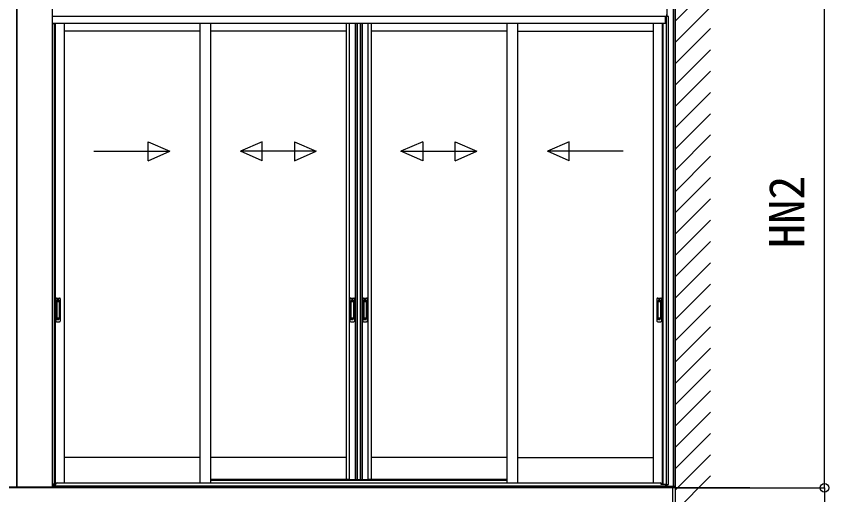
# Model space of a CAD drawing. Units: millimetres, scale not verified. Extents: x -10500 to 10500, y -15600 to 15524.
# Drawn here: x 4249 to 7673, y 8074 to 10090 of the extents above; entities that cross this region are included whole.
import ezdxf
from ezdxf.enums import TextEntityAlignment as Align

# ---------------------------------------------------------------- set-up
doc = ezdxf.new("R2010")
doc.units = ezdxf.units.MM
doc.header["$LTSCALE"] = 80
doc.layers.add('0-4_YKK_A1', color=4, linetype='Continuous')
doc.layers.add('0-5_YKK_D', color=6, linetype='Continuous')
doc.styles.add('ＭＳ ゴシック', font='')
doc.styles.get('ＭＳ ゴシック').set_extended_font_data('MS Gothic')

msp = doc.modelspace()

# ---------------------------------------------------------------- linework, layer by layer
at = {"layer": '0-4_YKK_A1'}
for p, q in [((7025.5, 11517.96), (7025.5, 7402.39)), ((7025.5, 8110.5), (7025.5, 10658.23)), ((6991, 10626.36), (6991, 10089.5)), ((7019.5, 8110.5), (7019.5, 10631.37)), ((4250, 10244.01), (4250, 8107.5)), ((4251.5, 10244.01), (4251.5, 8107.5)), ((4251.9, 10244.22), (4251.9, 8107.5)), ((4401, 10270.51), (4401, 8107.5)), ((7025.5, 10069.25), (7174.5, 10218.25)), ((7025.5, 9979.45), (7174.5, 10128.45)), ((6985, 10089.49), (4401, 10089.49)), ((6985, 10059.5), (6985, 10089.49)), ((6985.5, 10089.5), (6985.5, 10059.5)), ((6989.7, 8116.5), (6989.7, 10089.5)), ((6990.5, 10089.5), (6990.5, 10097.5)), ((4401, 10059.5), (4409.5, 10059.5)), ((6985, 10059.49), (4401, 10059.49)), ((4409.5, 10059.5), (4409.5, 8118.1)), ((5022.5, 10059.49), (5022.5, 8124)), ((5067.5, 10059.49), (5067.5, 8124)), ((5639.5, 10059.49), (5639.5, 8138.49)), ((5652.7, 10059.49), (5652.7, 8138.49)), ((5677.3, 10059.49), (5677.3, 8138.49)), ((5684.5, 10059.49), (5684.5, 8138.49)), ((5686.5, 10059.49), (5686.5, 8138.49)), ((5698.3, 10059.49), (5698.3, 8138.49)), ((5699.5, 10059.49), (5699.5, 8138.49)), ((5706.7, 10059.49), (5706.7, 8138.49)), ((5731.3, 10059.49), (5731.3, 8138.49)), ((5744.5, 10059.49), (5744.5, 8138.49)), ((6316.5, 10059.49), (6316.5, 8124)), ((6361.5, 10059.49), (6361.5, 8124)), ((6933.5, 10059.49), (6933.5, 8124)), ((6971.3, 10059.49), (6971.3, 8120.49)), ((6985.5, 10059.5), (6974.5, 10059.5)), ((7025.5, 9889.64), (7174.5, 10038.64)), ((5022.5, 10027.49), (4450.5, 10027.49)), ((5639.5, 10027.49), (5067.5, 10027.49)), ((6316.5, 10027.49), (5744.5, 10027.49)), ((6361.5, 10027.49), (6933.5, 10027.49)), ((7025.5, 9799.84), (7174.5, 9948.84)), ((7025.5, 9710.04), (7174.5, 9859.04)), ((7025.5, 9620.24), (7174.5, 9769.24)), ((7025.5, 9530.43), (7174.5, 9679.43)), ((7025.5, 9440.63), (7174.5, 9589.63)), ((4804.85, 9481.12), (4804.85, 9561.12)), ((4804.85, 9561.12), (4896.5, 9521.12)), ((5285.15, 9561.12), (5193.5, 9521.12)), ((5285.15, 9481.12), (5285.15, 9561.12)), ((5421.85, 9561.12), (5513.5, 9521.12)), ((5421.85, 9561.12), (5421.85, 9481.12)), ((5962.15, 9561.12), (5870.5, 9521.12)), ((5962.15, 9561.12), (5962.15, 9481.12)), ((6098.85, 9561.12), (6190.5, 9521.12)), ((6098.85, 9481.12), (6098.85, 9561.12)), ((6579.15, 9561.12), (6487.5, 9521.12)), ((6579.15, 9481.12), (6579.15, 9561.12)), ((4576.5, 9521.12), (4896.5, 9521.12)), ((4804.85, 9481.12), (4896.5, 9521.12)), ((5285.15, 9481.12), (5193.5, 9521.12)), ((5513.5, 9521.12), (5193.5, 9521.12)), ((5421.85, 9481.12), (5513.5, 9521.12)), ((5870.5, 9521.12), (6190.5, 9521.12)), ((5962.15, 9481.12), (5870.5, 9521.12)), ((6098.85, 9481.12), (6190.5, 9521.12)), ((6807.5, 9521.12), (6487.5, 9521.12)), ((6579.15, 9481.12), (6487.5, 9521.12)), ((7025.5, 9350.83), (7174.5, 9499.83)), ((7025.5, 9261.03), (7174.5, 9410.03)), ((7025.5, 9171.22), (7174.5, 9320.22)), ((7025.5, 9081.42), (7174.5, 9230.42)), ((7025.5, 8991.62), (7174.5, 9140.62)), ((7025.5, 8901.82), (7174.5, 9050.82)), ((7025.5, 8812.01), (7174.5, 8961.01)), ((4415.5, 8899.49), (4415.5, 8805.49)), ((4418.5, 8902.49), (4431.5, 8902.49)), ((4419.3, 8888.49), (4419.3, 8816.49)), ((4419.4, 8888.95), (4419.59, 8887.08)), ((4419.59, 8886.08), (4419.59, 8818.9)), ((4429.7, 8889.49), (4420.3, 8889.49)), ((4429.33, 8887.08), (4420.58, 8887.08)), ((4428.5, 8894.49), (4421.5, 8894.49)), ((4421.5, 8894.48), (4421.5, 8889.99)), ((4428.5, 8892.08), (4421.5, 8892.08)), ((4428.5, 8891.59), (4421.5, 8891.59)), ((4428.5, 8894.48), (4428.5, 8889.99)), ((4430.33, 8887.08), (4430.57, 8888.98)), ((4430.33, 8886.08), (4430.33, 8818.9)), ((4430.7, 8888.49), (4430.7, 8816.49)), ((4434.5, 8899.49), (4434.5, 8805.49)), ((5655.5, 8899.49), (5655.5, 8805.49)), ((5658.5, 8902.49), (5671.5, 8902.49)), ((5659.3, 8888.49), (5659.3, 8816.49)), ((5659.4, 8888.95), (5659.59, 8887.08)), ((5659.59, 8886.08), (5659.59, 8818.9)), ((5669.7, 8889.49), (5660.3, 8889.49)), ((5669.33, 8887.08), (5660.58, 8887.08)), ((5668.5, 8894.49), (5661.5, 8894.49)), ((5661.5, 8894.48), (5661.5, 8889.99)), ((5668.5, 8892.08), (5661.5, 8892.08)), ((5668.5, 8891.59), (5661.5, 8891.59)), ((5668.5, 8894.48), (5668.5, 8889.99)), ((5670.33, 8887.08), (5670.57, 8888.98)), ((5670.33, 8886.08), (5670.33, 8818.9)), ((5670.7, 8888.49), (5670.7, 8816.49)), ((5674.5, 8899.49), (5674.5, 8805.49)), ((5709.5, 8899.49), (5709.5, 8805.49)), ((5712.5, 8902.49), (5725.5, 8902.49)), ((5713.3, 8888.49), (5713.3, 8816.49)), ((5713.4, 8888.95), (5713.59, 8887.08)), ((5713.59, 8886.08), (5713.59, 8818.9)), ((5723.7, 8889.49), (5714.3, 8889.49)), ((5723.33, 8887.08), (5714.58, 8887.08)), ((5722.5, 8894.49), (5715.5, 8894.49)), ((5715.5, 8894.48), (5715.5, 8889.99)), ((5722.5, 8892.08), (5715.5, 8892.08)), ((5722.5, 8891.59), (5715.5, 8891.59)), ((5722.5, 8894.48), (5722.5, 8889.99)), ((5724.33, 8887.08), (5724.57, 8888.98)), ((5724.33, 8886.08), (5724.33, 8818.9)), ((5724.7, 8888.49), (5724.7, 8816.49)), ((5728.5, 8899.49), (5728.5, 8805.49)), ((6949.5, 8899.49), (6949.5, 8805.49)), ((6952.5, 8902.49), (6965.5, 8902.49)), ((6953.3, 8888.49), (6953.3, 8816.49)), ((6953.4, 8888.95), (6953.59, 8887.08)), ((6953.59, 8886.08), (6953.59, 8818.9)), ((6963.7, 8889.49), (6954.3, 8889.49)), ((6963.33, 8887.08), (6954.58, 8887.08)), ((6962.5, 8894.49), (6955.5, 8894.49)), ((6955.5, 8894.48), (6955.5, 8889.99)), ((6962.5, 8892.08), (6955.5, 8892.08)), ((6962.5, 8891.59), (6955.5, 8891.59)), ((6962.5, 8894.48), (6962.5, 8889.99)), ((6964.33, 8887.08), (6964.57, 8888.98)), ((6964.33, 8886.08), (6964.33, 8818.9)), ((6964.7, 8888.49), (6964.7, 8816.49)), ((6968.5, 8899.49), (6968.5, 8805.49)), ((7025.5, 8722.21), (7174.5, 8871.21)), ((4418.5, 8802.49), (4431.5, 8802.49)), ((4419.4, 8816.04), (4419.59, 8817.9)), ((4429.7, 8815.49), (4420.3, 8815.49)), ((4429.33, 8817.9), (4420.58, 8817.9)), ((4421.5, 8810.51), (4421.5, 8814.99)), ((4428.5, 8813.4), (4421.5, 8813.4)), ((4428.5, 8812.9), (4421.5, 8812.9)), ((4428.5, 8810.49), (4421.5, 8810.49)), ((4428.5, 8810.51), (4428.5, 8814.99)), ((4430.57, 8816.01), (4430.33, 8817.9)), ((5658.5, 8802.49), (5671.5, 8802.49)), ((5659.4, 8816.04), (5659.59, 8817.9)), ((5669.7, 8815.49), (5660.3, 8815.49)), ((5669.33, 8817.9), (5660.58, 8817.9)), ((5661.5, 8810.51), (5661.5, 8814.99)), ((5668.5, 8813.4), (5661.5, 8813.4)), ((5668.5, 8812.9), (5661.5, 8812.9)), ((5668.5, 8810.49), (5661.5, 8810.49)), ((5668.5, 8810.51), (5668.5, 8814.99)), ((5670.57, 8816.01), (5670.33, 8817.9)), ((5712.5, 8802.49), (5725.5, 8802.49)), ((5713.4, 8816.04), (5713.59, 8817.9)), ((5723.7, 8815.49), (5714.3, 8815.49)), ((5723.33, 8817.9), (5714.58, 8817.9)), ((5715.5, 8810.51), (5715.5, 8814.99)), ((5722.5, 8813.4), (5715.5, 8813.4)), ((5722.5, 8812.9), (5715.5, 8812.9)), ((5722.5, 8810.49), (5715.5, 8810.49)), ((5722.5, 8810.51), (5722.5, 8814.99)), ((5724.57, 8816.01), (5724.33, 8817.9)), ((6952.5, 8802.49), (6965.5, 8802.49)), ((6953.4, 8816.04), (6953.59, 8817.9)), ((6963.7, 8815.49), (6954.3, 8815.49)), ((6963.33, 8817.9), (6954.58, 8817.9)), ((6955.5, 8810.51), (6955.5, 8814.99)), ((6962.5, 8813.4), (6955.5, 8813.4)), ((6962.5, 8812.9), (6955.5, 8812.9)), ((6962.5, 8810.49), (6955.5, 8810.49)), ((6962.5, 8810.51), (6962.5, 8814.99)), ((6964.57, 8816.01), (6964.33, 8817.9)), ((7025.5, 8632.41), (7174.5, 8781.41)), ((7025.5, 8542.6), (7174.5, 8691.6)), ((7025.5, 8452.8), (7174.5, 8601.8)), ((7025.5, 8363), (7174.5, 8512)), ((7025.5, 8273.2), (7174.5, 8422.2)), ((7025.5, 8183.39), (7174.5, 8332.39)), ((5022.5, 8230.49), (4450.5, 8230.49)), ((5639.5, 8230.49), (5067.5, 8230.49)), ((6316.5, 8230.49), (5744.5, 8230.49)), ((6361.5, 8230.49), (6933.5, 8230.49)), ((7025.5, 8093.59), (7174.5, 8242.59)), ((7025.5, 8003.79), (7174.5, 8152.79)), ((4409.5, 8118.1), (4401, 8118.1)), ((4401, 8117.5), (4416.5, 8117.5)), ((4409.5, 8120.49), (4416.73, 8120.49)), ((4416.5, 8117.5), (4416.5, 8119)), ((4421.5, 8124), (6962.5, 8124)), ((5651.5, 8138.49), (5067.5, 8138.49)), ((5639.5, 8138.49), (5697.5, 8138.49)), ((5686.5, 8138.49), (5744.5, 8138.49)), ((6316.5, 8138.49), (5732.5, 8138.49)), ((6974.5, 8120.49), (6967.27, 8120.49)), ((6967.5, 8117.5), (6967.5, 8119)), ((6985, 8117.5), (6967.5, 8117.5)), ((6985, 8118.1), (6985, 8110.5)), ((6985.5, 8118.1), (6985.5, 8110.5)), ((6990.5, 8110.5), (6990.5, 8116.5)), ((6991, 8116.5), (6991, 8110.5)), ((7341.43, 8102.5), (-9076.45, 8102.5)), ((6990.5, 8110.5), (4401, 8110.5)), ((6985, 8110.5), (4401, 8110.5)), ((6990.5, 8110.5), (4401, 8110.5)), ((6985.5, 8110.5), (6990.5, 8110.5)), ((6990.5, 8108.5), (6990.5, 8110.5)), ((6990.5, 8107.5), (6990.5, 8110.5)), ((6991, 8110.5), (7025.5, 8110.5))]:
    msp.add_line(p, q, dxfattribs=at)
for points in [[(6998.5, 8116.5), (6998.5, 10089.5), (6985.5, 10089.5)], [(4412.7, 10059.49), (4412.7, 10056.49), (4412.7, 8120.49)], [(4450.5, 10059.49), (4450.5, 10056.49), (4450.5, 8124)], [(6974.5, 10059.5), (6974.5, 8118.1), (6985.5, 8118.1)], [(5067.5, 8135.5), (5675.4, 8135.5), (6316.5, 8135.5)], [(6986.6, 8110.5), (6986.6, 8116.5), (6998.5, 8116.5)], [(3436, 8107.5), (4393.5, 8107.5), (7015.5, 8107.5), (7015.5, 7965.5)]]:
    msp.add_lwpolyline(points, dxfattribs=at)
for centre, radius, start, end in [((4418.5, 8899.49), 3, 90, 180), ((4420.3, 8888.49), 1, 90, 180), ((4420.59, 8886.08), 1, 90, 180), ((4429.33, 8886.08), 1, 0, 90), ((4429.69, 8888.49), 1, 0, 90), ((4431.5, 8899.49), 3, 0, 90), ((5658.5, 8899.49), 3, 90, 180), ((5660.3, 8888.49), 1, 90, 180), ((5660.59, 8886.08), 1, 90, 180), ((5669.33, 8886.08), 1, 0, 90), ((5669.69, 8888.49), 1, 0, 90), ((5671.5, 8899.49), 3, 0, 90), ((5712.5, 8899.49), 3, 90, 180), ((5714.3, 8888.49), 1, 90, 180), ((5714.59, 8886.08), 1, 90, 180), ((5723.33, 8886.08), 1, 0, 90), ((5723.69, 8888.49), 1, 0, 90), ((5725.5, 8899.49), 3, 0, 90), ((6952.5, 8899.49), 3, 90, 180), ((6954.3, 8888.49), 1, 90, 180), ((6954.59, 8886.08), 1, 90, 180), ((6963.33, 8886.08), 1, 0, 90), ((6963.69, 8888.49), 1, 0, 90), ((6965.5, 8899.49), 3, 0, 90), ((4418.5, 8805.49), 3, 180, 270), ((4420.3, 8816.49), 1, 180, 270), ((4420.59, 8818.9), 1, 180, 270), ((4429.33, 8818.9), 1, 270, 0), ((4429.69, 8816.49), 1, 270, 0), ((4431.5, 8805.49), 3, 270, 0), ((5658.5, 8805.49), 3, 180, 270), ((5660.3, 8816.49), 1, 180, 270), ((5660.59, 8818.9), 1, 180, 270), ((5669.33, 8818.9), 1, 270, 0), ((5669.69, 8816.49), 1, 270, 0), ((5671.5, 8805.49), 3, 270, 0), ((5712.5, 8805.49), 3, 180, 270), ((5714.3, 8816.49), 1, 180, 270), ((5714.59, 8818.9), 1, 180, 270), ((5723.33, 8818.9), 1, 270, 0), ((5723.69, 8816.49), 1, 270, 0), ((5725.5, 8805.49), 3, 270, 0), ((6952.5, 8805.49), 3, 180, 270), ((6954.3, 8816.49), 1, 180, 270), ((6954.59, 8818.9), 1, 180, 270), ((6963.33, 8818.9), 1, 270, 0), ((6963.69, 8816.49), 1, 270, 0), ((6965.5, 8805.49), 3, 270, 0), ((4421.5, 8119), 5, 90, 180), ((6962.5, 8119), 5, 0, 90)]:
    msp.add_arc(centre, radius, start, end, dxfattribs=at)
at = {"layer": '0-5_YKK_D'}
for p, q in [((7655.37, 8102.5), (7655.37, 10658.23)), ((7026.5, 8102.5), (7656.37, 8102.5)), ((7026.5, 8102.5), (7656.37, 8102.5))]:
    msp.add_line(p, q, dxfattribs=at)
msp.add_lwpolyline([(7655.37, 8102.5), (7655.37, 7402.5), (7655.37, 5608.07)], dxfattribs=at)
msp.add_circle((7655.37, 8102.5), 18, dxfattribs=at)
msp.add_circle((7655.37, 8102.5), 18, dxfattribs=at)

# ---------------------------------------------------------------- texts
at = {"layer": '0-5_YKK_D', "style": 'ＭＳ ゴシック'}
msp.add_text('HN2', height=149.6, rotation=90, dxfattribs=at).set_placement((7615.37, 9113.2), align=Align.BOTTOM_LEFT)

doc.saveas('drawing.dxf')
